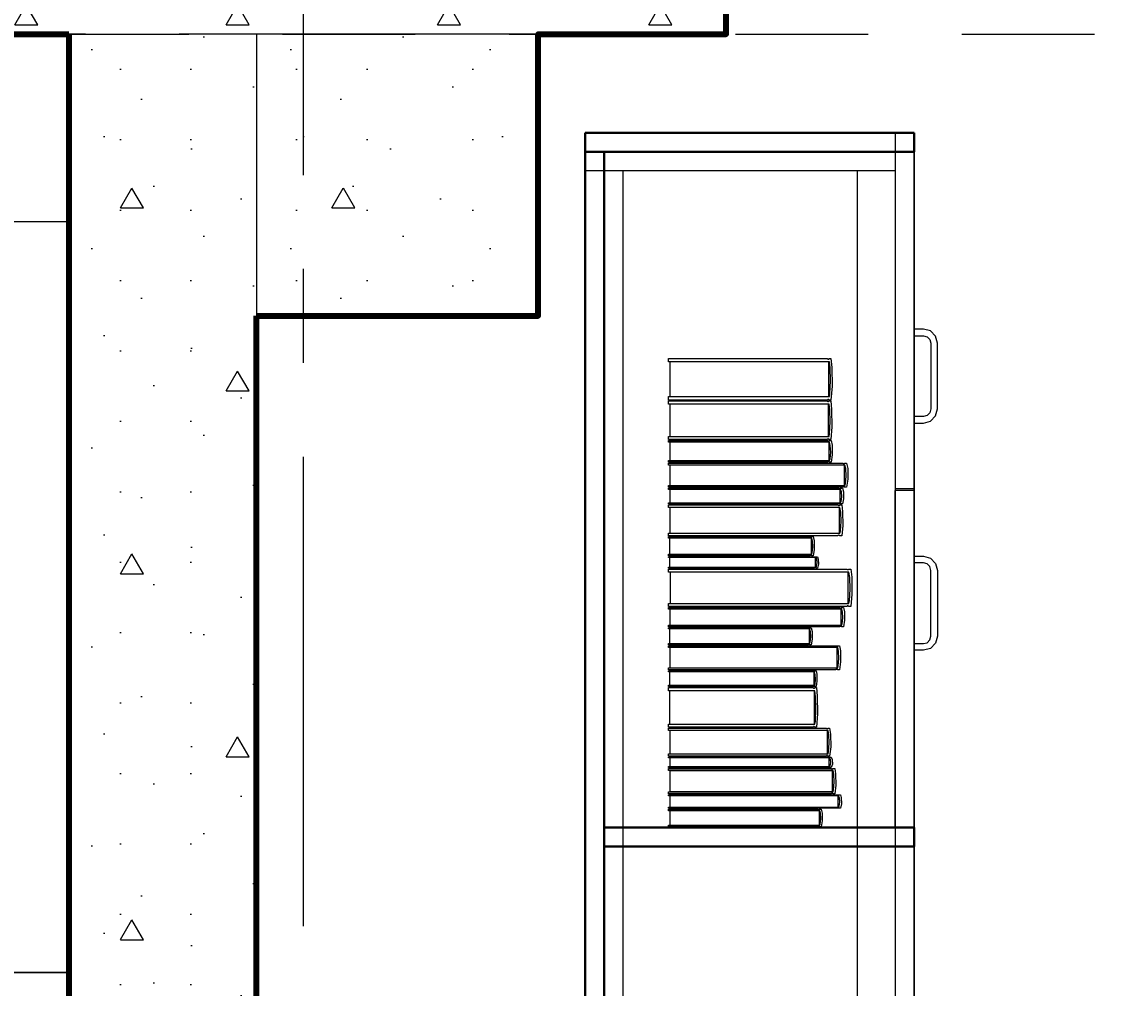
# Model space of a CAD drawing. Header units: inches. Extents: x -19 to 5698, y -728 to 92.
# Drawn here: x 129.52 to 130.676, y 6.184 to 7.213 of the extents above; entities that cross this region are included whole.
import ezdxf

# ---------------------------------------------------------------- set-up
doc = ezdxf.new("R2010")
doc.units = ezdxf.units.IN
doc.header["$MEASUREMENT"] = 0
doc.set_wipeout_variables(frame=1)
doc.header["$PDMODE"] = 1
for name, pattern in [('Hidden Line', [0.195611, 0.141111, -0.0545]), ('Punto & Raya', [0.65, 0.5, -0.075, 0, -0.075]), ('Wipeout_Contour', [1, 0, -1])]:
    doc.linetypes.add(name, pattern=pattern)
doc.layers.get('0').update_dxf_attribs({"color": 61})
for name, color, linetype in [('02 _ ARQ _ ALB _ Cotas Ejes', 7, 'Continuous'), ('02 _ ARQ _ ALB _ Ejes Generales', 251, 'Continuous'), ('02 _ ARQ _ ALB _ Muros Exteriores', 7, 'Continuous'), ('02 _ ARQ _ ZON _ Espacio.3D', 7, 'Continuous'), ('08 _ STR _ EXT _ 06 Columnas', 7, 'Continuous'), ('08 _ STR _ EXT _ 08 Placas', 7, 'Continuous'), ('08 _ STR _ EXT _ 09 Vigas', 251, 'Continuous'), ('Dibujo 2D - General', 7, 'Continuous'), ('Interior - Mobiliario', 7, 'Continuous')]:
    doc.layers.add(name, color=color, linetype=linetype)
doc.styles.add('Estilo_Generado_4', font='swisse.ttf')
doc.dimstyles.new('Estilo_Generado__1', dxfattribs={"dimtxt": 0.125, "dimasz": 0.095, "dimexe": 0.18, "dimexo": 0.3, "dimgap": 0, "dimtad": 0, "dimtih": 1, "dimtoh": 1, "dimzin": 0, "dimdsep": 46, "dimtxsty": 'Estilo_Generado_4', "dimblk": 'ARROWHEAD_6', "dimblk1": 'ARROWHEAD_6', "dimblk2": 'ARROWHEAD_6', "dimcen": 0.09, "dimse1": 1, "dimse2": 1, "dimclrd": 144, "dimclre": 144, "dimclrt": 7, "dimadec": 0, "dimazin": 0, "dimtfac": 1, "dimtdec": 4, "dimtmove": 0, "dimatfit": 3, "dimfxl": 1, "dimtolj": 1, "dimtzin": 0, "dimarcsym": 0})
pattern_1 = [(0, (92.5, 6e-09), (0, 0.3897114), [0.024375, -0.200625]), (0, (92.6125, 0.19486), (0, 0.3897114), [0.024375, -0.200625]), (60, (92.5, 6e-09), (-0.3375, 0.1948557), [0.024375, -0.200625]), (60, (92.725, 6e-09), (-0.3375, 0.1948557), [0.024375, -0.200625]), (120, (92.5244, 6e-09), (0.3375, 0.1948557), [0.024375, -0.200625]), (120, (92.7494, 6e-09), (0.3375, 0.1948557), [0.024375, -0.200625]), (0, (92.500015, 0.0375), (0, 0.075), [0, -0.075, 0, -0.1125]), (45, (92.537515, 0.0375), (-0.05303301, 0.05303301), [0, -0.05625, 0, -0.09375])]

# ---------------------------------------------------------------- blocks, each defined once
blk = doc.blocks.new('ARROWHEAD_6')
at = {"color": 0, "linetype": 'Continuous', "lineweight": 0}
for p, q in [((-0.5, -0.5), (0.5, 0.5)), ((0, 0), (-1, 0))]:
    blk.add_line(p, q, dxfattribs=at)
blk = doc.blocks.new('*D92', base_point=(804.059, 0))
at = {"layer": '02 _ ARQ _ ALB _ Cotas Ejes', "color": 144, "linetype": 'Continuous', "lineweight": -2, "transparency": 16777216}
for p, q in [((122.915, 2.2841), (126.0886, 2.2841)), ((129.725, 2.2841), (126.4761, 2.2841))]:
    blk.add_line(p, q, dxfattribs=at)
at = {"layer": 'Defpoints', "color": 0, "linetype": 'Continuous', "transparency": 16777216}
for p in [(122.82, 7.45), (129.82, 7.45), (129.82, 2.2841)]:
    blk.add_point(p, dxfattribs=at)
at = {"layer": '02 _ ARQ _ ALB _ Cotas Ejes', "color": 144, "linetype": 'Continuous', "lineweight": -2, "transparency": 16777216, "xscale": 0.095, "yscale": 0.095, "zscale": 0.095, "rotation": 180}
blk.add_blockref('ARROWHEAD_6', (122.82, 2.2841), dxfattribs=at)
at = {"layer": '02 _ ARQ _ ALB _ Cotas Ejes', "color": 144, "linetype": 'Continuous', "lineweight": -2, "transparency": 16777216, "xscale": 0.095, "yscale": 0.095, "zscale": 0.095}
blk.add_blockref('ARROWHEAD_6', (129.82, 2.2841), dxfattribs=at)
at = {"layer": '02 _ ARQ _ ALB _ Cotas Ejes', "color": 7, "linetype": 'Continuous', "lineweight": 13, "transparency": 16777216, "insert": (126.2824, 2.2841), "char_height": 0.125, "attachment_point": 5, "style": 'Estilo_Generado_4'}
blk.add_mtext('\\A1;7.00', dxfattribs=at)
blk = doc.blocks.new('*D93', base_point=(804.059, 0))
at = {"layer": '02 _ ARQ _ ALB _ Cotas Ejes', "color": 144, "linetype": 'Continuous', "lineweight": -2, "transparency": 16777216}
for p, q in [((129.915, 2.2841), (133.0886, 2.2841)), ((136.725, 2.2841), (133.4761, 2.2841))]:
    blk.add_line(p, q, dxfattribs=at)
at = {"layer": 'Defpoints', "color": 0, "linetype": 'Continuous', "transparency": 16777216}
for p in [(129.82, 7.45), (136.82, 7.45), (136.82, 2.2841)]:
    blk.add_point(p, dxfattribs=at)
at = {"layer": '02 _ ARQ _ ALB _ Cotas Ejes', "color": 144, "linetype": 'Continuous', "lineweight": -2, "transparency": 16777216, "xscale": 0.095, "yscale": 0.095, "zscale": 0.095, "rotation": 180}
blk.add_blockref('ARROWHEAD_6', (129.82, 2.2841), dxfattribs=at)
at = {"layer": '02 _ ARQ _ ALB _ Cotas Ejes', "color": 144, "linetype": 'Continuous', "lineweight": -2, "transparency": 16777216, "xscale": 0.095, "yscale": 0.095, "zscale": 0.095}
blk.add_blockref('ARROWHEAD_6', (136.82, 2.2841), dxfattribs=at)
at = {"layer": '02 _ ARQ _ ALB _ Cotas Ejes', "color": 7, "linetype": 'Continuous', "lineweight": 13, "transparency": 16777216, "insert": (133.2824, 2.2841), "char_height": 0.125, "attachment_point": 5, "style": 'Estilo_Generado_4'}
blk.add_mtext('\\A1;7.00', dxfattribs=at)

msp = doc.modelspace()

# ---------------------------------------------------------------- linework, layer by layer
at = {"layer": '02 _ ARQ _ ALB _ Ejes Generales', "color": 251, "linetype": 'Punto & Raya', "lineweight": 13, "true_color": 0x636466}
msp.add_line((129.82, 3.05), (129.82, 44.9), dxfattribs=at)
at = {"layer": '02 _ ARQ _ ZON _ Espacio.3D', "color": 254, "linetype": 'Continuous', "lineweight": 0, "flags": 128}
msp.add_lwpolyline([(136.57, 16.9), (135.97, 16.9), (135.97, 17.35), (130.07, 17.35), (130.07, 16.9), (130.07, 7.7), (130.27, 7.7), (130.27, 7.2), (129.77, 7.2), (129.77, 3.7271), (130.6199, 3.7271), (130.6224, 4.6516), (130.7699, 4.6516), (130.7699, 4.2489), (135.8699, 4.2489), (135.8699, 4.6516), (136.0199, 4.6516), (136.0199, 3.7271), (136.87, 3.7271)], dxfattribs=at)
at = {"layer": '08 _ STR _ EXT _ 08 Placas', "color": 7, "linetype": 'Continuous', "lineweight": 80, "flags": 128}
msp.add_lwpolyline([(129.77, 4.6516), (129.77, 6.9)], dxfattribs=at)
at = {"layer": 'Interior - Mobiliario', "color": 175, "linetype": 'Continuous', "lineweight": 13}
for p, q in [((130.14, 7.0749), (130.45, 7.0749)), ((130.14, 5.6149), (130.14, 7.0749)), ((130.45, 7.0749), (130.45, 5.6149)), ((130.16, 7.0549), (130.41, 7.0549)), ((130.41, 7.0549), (130.45, 7.0549)), ((130.48, 6.8859), (130.47, 6.8859)), ((130.47, 6.8859), (130.47, 6.8789)), ((130.47, 6.8789), (130.48, 6.8789)), ((130.4875, 6.8839), (130.48, 6.8859)), ((130.48, 6.8789), (130.484, 6.8778)), ((130.484, 6.8778), (130.4869, 6.8749)), ((130.493, 6.8784), (130.4875, 6.8839)), ((130.495, 6.8709), (130.493, 6.8784)), ((130.4869, 6.8749), (130.488, 6.8709)), ((130.488, 6.8709), (130.488, 6.8009)), ((130.495, 6.8009), (130.495, 6.8709)), ((130.2086, 6.8511), (130.2086, 6.8546)), ((130.2086, 6.8546), (130.3778, 6.8546)), ((130.3778, 6.8546), (130.3779, 6.8544)), ((130.3779, 6.8544), (130.3782, 6.8541)), ((130.3782, 6.8541), (130.3784, 6.8539)), ((130.3784, 6.8539), (130.3787, 6.8539)), ((130.3787, 6.8539), (130.3789, 6.8539)), ((130.3789, 6.8539), (130.3792, 6.854)), ((130.3792, 6.854), (130.3794, 6.8542)), ((130.3794, 6.8542), (130.3796, 6.8544)), ((130.3796, 6.8544), (130.3797, 6.8546)), ((130.3797, 6.8546), (130.3816, 6.8546)), ((130.3816, 6.8546), (130.3825, 6.8449)), ((130.3799, 6.8511), (130.2086, 6.8511)), ((130.2104, 6.814), (130.2104, 6.8511)), ((130.379, 6.8511), (130.379, 6.814)), ((130.3807, 6.8445), (130.3799, 6.8511)), ((130.3811, 6.8309), (130.3807, 6.8445)), ((130.3825, 6.8449), (130.3828, 6.8252)), ((130.3804, 6.8173), (130.3811, 6.8309)), ((130.3828, 6.8252), (130.3816, 6.8104)), ((130.2086, 6.8104), (130.2086, 6.814)), ((130.2086, 6.814), (130.3799, 6.814)), ((130.3778, 6.8104), (130.2086, 6.8104)), ((130.2086, 6.8061), (130.2086, 6.8094)), ((130.2086, 6.8094), (130.3775, 6.8094)), ((130.3775, 6.8094), (130.3776, 6.8092)), ((130.3776, 6.8092), (130.3778, 6.809)), ((130.3779, 6.8106), (130.3778, 6.8104)), ((130.3778, 6.809), (130.3781, 6.8088)), ((130.3781, 6.8109), (130.3779, 6.8106)), ((130.3784, 6.811), (130.3781, 6.8109)), ((130.3781, 6.8088), (130.3783, 6.8087)), ((130.3783, 6.8087), (130.3786, 6.8087)), ((130.3786, 6.8111), (130.3784, 6.811)), ((130.3789, 6.8112), (130.3786, 6.8111)), ((130.3786, 6.8087), (130.3788, 6.8088)), ((130.3788, 6.8088), (130.3791, 6.809)), ((130.3791, 6.8111), (130.3789, 6.8112)), ((130.3794, 6.8109), (130.3791, 6.8111)), ((130.3791, 6.809), (130.3793, 6.8093)), ((130.3793, 6.8093), (130.3794, 6.8094)), ((130.3796, 6.8107), (130.3794, 6.8109)), ((130.3794, 6.8094), (130.3813, 6.8094)), ((130.3797, 6.8104), (130.3796, 6.8107)), ((130.3816, 6.8104), (130.3797, 6.8104)), ((130.3799, 6.814), (130.3804, 6.8173)), ((130.3813, 6.8094), (130.3822, 6.8004)), ((130.3795, 6.8061), (130.2086, 6.8061)), ((130.2104, 6.7716), (130.2104, 6.8061)), ((130.3787, 6.8061), (130.3787, 6.7716)), ((130.3803, 6.8), (130.3795, 6.8061)), ((130.3808, 6.7873), (130.3803, 6.8)), ((130.3822, 6.8004), (130.3824, 6.782)), ((130.4869, 6.7969), (130.484, 6.7939)), ((130.488, 6.8009), (130.4869, 6.7969)), ((130.493, 6.7934), (130.495, 6.8009)), ((130.38, 6.7747), (130.3808, 6.7873)), ((130.48, 6.7929), (130.47, 6.7929)), ((130.47, 6.7929), (130.47, 6.7859)), ((130.47, 6.7859), (130.48, 6.7859)), ((130.484, 6.7939), (130.48, 6.7929)), ((130.48, 6.7859), (130.4875, 6.7879)), ((130.4875, 6.7879), (130.493, 6.7934)), ((130.3795, 6.7716), (130.38, 6.7747)), ((130.3824, 6.782), (130.3813, 6.7683)), ((130.2086, 6.7683), (130.2086, 6.7716)), ((130.2086, 6.7716), (130.3795, 6.7716)), ((130.3775, 6.7683), (130.2086, 6.7683)), ((130.2086, 6.7654), (130.2086, 6.7673)), ((130.2086, 6.7673), (130.378, 6.7673)), ((130.3801, 6.7654), (130.2086, 6.7654)), ((130.2104, 6.746), (130.2104, 6.7654)), ((130.3776, 6.7684), (130.3775, 6.7683)), ((130.3778, 6.7687), (130.3776, 6.7684)), ((130.378, 6.7688), (130.3778, 6.7687)), ((130.3783, 6.7689), (130.378, 6.7688)), ((130.378, 6.7673), (130.3782, 6.7671)), ((130.3782, 6.7671), (130.3784, 6.767)), ((130.3785, 6.7689), (130.3783, 6.7689)), ((130.3784, 6.767), (130.3786, 6.7669)), ((130.3788, 6.7689), (130.3785, 6.7689)), ((130.3786, 6.7669), (130.3789, 6.7669)), ((130.379, 6.7687), (130.3788, 6.7689)), ((130.3789, 6.7669), (130.3792, 6.7669)), ((130.3792, 6.7685), (130.379, 6.7687)), ((130.3794, 6.7683), (130.3792, 6.7685)), ((130.3792, 6.7669), (130.3794, 6.7669)), ((130.3792, 6.7654), (130.3792, 6.746)), ((130.3813, 6.7683), (130.3794, 6.7683)), ((130.3794, 6.7669), (130.3796, 6.767)), ((130.3796, 6.767), (130.3799, 6.7672)), ((130.3799, 6.7672), (130.38, 6.7673)), ((130.38, 6.7673), (130.3818, 6.7673)), ((130.3809, 6.762), (130.3801, 6.7654)), ((130.3813, 6.7548), (130.3809, 6.762)), ((130.3818, 6.7673), (130.3828, 6.7622)), ((130.3828, 6.7622), (130.383, 6.7519)), ((130.3806, 6.7478), (130.3813, 6.7548)), ((130.383, 6.7519), (130.3818, 6.7442)), ((130.2086, 6.7442), (130.2086, 6.746)), ((130.2086, 6.746), (130.3801, 6.746)), ((130.378, 6.7442), (130.2086, 6.7442)), ((130.2086, 6.7411), (130.2086, 6.7432)), ((130.2086, 6.7432), (130.3942, 6.7432)), ((130.3964, 6.7411), (130.2086, 6.7411)), ((130.2105, 6.7195), (130.2105, 6.7411)), ((130.3781, 6.7443), (130.378, 6.7442)), ((130.3784, 6.7444), (130.3781, 6.7443)), ((130.3786, 6.7445), (130.3784, 6.7444)), ((130.3788, 6.7445), (130.3786, 6.7445)), ((130.3791, 6.7446), (130.3788, 6.7445)), ((130.3793, 6.7445), (130.3791, 6.7446)), ((130.3796, 6.7444), (130.3793, 6.7445)), ((130.3798, 6.7443), (130.3796, 6.7444)), ((130.38, 6.7442), (130.3798, 6.7443)), ((130.3818, 6.7442), (130.38, 6.7442)), ((130.3801, 6.746), (130.3806, 6.7478)), ((130.3942, 6.7432), (130.3943, 6.743)), ((130.3943, 6.743), (130.3946, 6.7429)), ((130.3946, 6.7429), (130.3948, 6.7428)), ((130.3948, 6.7428), (130.3951, 6.7427)), ((130.3951, 6.7427), (130.3954, 6.7427)), ((130.3954, 6.7427), (130.3957, 6.7428)), ((130.3955, 6.7411), (130.3955, 6.7195)), ((130.3957, 6.7428), (130.3959, 6.7429)), ((130.3959, 6.7429), (130.3962, 6.7431)), ((130.3962, 6.7431), (130.3963, 6.7432)), ((130.3963, 6.7432), (130.3983, 6.7432)), ((130.3973, 6.7373), (130.3964, 6.7411)), ((130.3983, 6.7432), (130.3994, 6.7375)), ((130.397, 6.7214), (130.3978, 6.7293)), ((130.3978, 6.7293), (130.3973, 6.7373)), ((130.3994, 6.7375), (130.3996, 6.726)), ((130.2086, 6.7174), (130.2086, 6.7195)), ((130.2086, 6.7195), (130.3964, 6.7195)), ((130.3942, 6.7174), (130.2086, 6.7174)), ((130.2086, 6.7151), (130.2086, 6.7164)), ((130.2086, 6.7164), (130.3897, 6.7164)), ((130.3897, 6.7164), (130.3899, 6.7163)), ((130.3899, 6.7163), (130.3901, 6.7162)), ((130.3901, 6.7162), (130.3904, 6.7162)), ((130.3904, 6.7162), (130.3906, 6.7161)), ((130.3906, 6.7161), (130.3909, 6.7162)), ((130.3909, 6.7162), (130.3912, 6.7162)), ((130.3912, 6.7162), (130.3914, 6.7163)), ((130.3914, 6.7163), (130.3917, 6.7164)), ((130.3917, 6.7164), (130.3918, 6.7164)), ((130.3918, 6.7164), (130.3938, 6.7164)), ((130.3938, 6.7164), (130.3948, 6.7127)), ((130.3943, 6.7175), (130.3942, 6.7174)), ((130.3945, 6.7177), (130.3943, 6.7175)), ((130.3948, 6.7178), (130.3945, 6.7177)), ((130.395, 6.7179), (130.3948, 6.7178)), ((130.3953, 6.7179), (130.395, 6.7179)), ((130.3956, 6.7178), (130.3953, 6.7179)), ((130.3959, 6.7177), (130.3956, 6.7178)), ((130.3961, 6.7176), (130.3959, 6.7177)), ((130.3963, 6.7174), (130.3961, 6.7176)), ((130.3983, 6.7174), (130.3963, 6.7174)), ((130.3964, 6.7195), (130.397, 6.7214)), ((130.3996, 6.726), (130.3983, 6.7174)), ((130.47, 6.7159), (130.45, 6.7159)), ((130.3919, 6.7151), (130.2086, 6.7151)), ((130.2105, 6.701), (130.2105, 6.7151)), ((130.391, 6.7151), (130.391, 6.701)), ((130.3928, 6.7126), (130.3919, 6.7151)), ((130.3925, 6.7023), (130.3933, 6.7074)), ((130.3933, 6.7074), (130.3928, 6.7126)), ((130.395, 6.7053), (130.3938, 6.6997)), ((130.3948, 6.7127), (130.395, 6.7053)), ((130.47, 6.7139), (130.45, 6.7139)), ((130.2086, 6.6997), (130.2086, 6.701)), ((130.2086, 6.701), (130.3919, 6.701)), ((130.3897, 6.6997), (130.2086, 6.6997)), ((130.2086, 6.696), (130.2086, 6.6987)), ((130.2086, 6.6987), (130.3889, 6.6987)), ((130.3911, 6.696), (130.2086, 6.696)), ((130.2105, 6.6685), (130.2105, 6.696)), ((130.3889, 6.6987), (130.3891, 6.6985)), ((130.3891, 6.6985), (130.3893, 6.6983)), ((130.3893, 6.6983), (130.3896, 6.6982)), ((130.3896, 6.6982), (130.3898, 6.6981)), ((130.3898, 6.6997), (130.3897, 6.6997)), ((130.3901, 6.6998), (130.3898, 6.6997)), ((130.3898, 6.6981), (130.3901, 6.6981)), ((130.3903, 6.6999), (130.3901, 6.6998)), ((130.3901, 6.6981), (130.3904, 6.6982)), ((130.3902, 6.696), (130.3902, 6.6685)), ((130.3906, 6.6999), (130.3903, 6.6999)), ((130.3904, 6.6982), (130.3906, 6.6983)), ((130.3909, 6.6999), (130.3906, 6.6999)), ((130.3906, 6.6983), (130.3909, 6.6985)), ((130.3911, 6.6999), (130.3909, 6.6999)), ((130.3909, 6.6985), (130.391, 6.6987)), ((130.391, 6.6987), (130.393, 6.6987)), ((130.3914, 6.6998), (130.3911, 6.6999)), ((130.392, 6.6911), (130.3911, 6.696)), ((130.3916, 6.6998), (130.3914, 6.6998)), ((130.3918, 6.6997), (130.3916, 6.6998)), ((130.3938, 6.6997), (130.3918, 6.6997)), ((130.3919, 6.701), (130.3925, 6.7023)), ((130.393, 6.6987), (130.394, 6.6915)), ((130.3917, 6.671), (130.3924, 6.681)), ((130.3924, 6.681), (130.392, 6.6911)), ((130.394, 6.6915), (130.3942, 6.6768)), ((130.3911, 6.6685), (130.3917, 6.671)), ((130.3942, 6.6768), (130.393, 6.6659)), ((130.2086, 6.6659), (130.2086, 6.6685)), ((130.2086, 6.6685), (130.3911, 6.6685)), ((130.3889, 6.6659), (130.2086, 6.6659)), ((130.2086, 6.6632), (130.2086, 6.6649)), ((130.2086, 6.6649), (130.3594, 6.6649)), ((130.3612, 6.6632), (130.2086, 6.6632)), ((130.2102, 6.6461), (130.2102, 6.6632)), ((130.3594, 6.6649), (130.3595, 6.6648)), ((130.3595, 6.6648), (130.3597, 6.6646)), ((130.3597, 6.6646), (130.3599, 6.6646)), ((130.3599, 6.6646), (130.3601, 6.6645)), ((130.3601, 6.6645), (130.3604, 6.6645)), ((130.3604, 6.6645), (130.3606, 6.6646)), ((130.3604, 6.6632), (130.3604, 6.6461)), ((130.3606, 6.6646), (130.3608, 6.6647)), ((130.3608, 6.6647), (130.361, 6.6648)), ((130.361, 6.6648), (130.3611, 6.6649)), ((130.3611, 6.6649), (130.3627, 6.6649)), ((130.3619, 6.6602), (130.3612, 6.6632)), ((130.3623, 6.6539), (130.3619, 6.6602)), ((130.3627, 6.6649), (130.3636, 6.6604)), ((130.3636, 6.6604), (130.3638, 6.6513)), ((130.389, 6.666), (130.3889, 6.6659)), ((130.3893, 6.6662), (130.389, 6.666)), ((130.3895, 6.6663), (130.3893, 6.6662)), ((130.3898, 6.6664), (130.3895, 6.6663)), ((130.3901, 6.6664), (130.3898, 6.6664)), ((130.3903, 6.6664), (130.3901, 6.6664)), ((130.3906, 6.6662), (130.3903, 6.6664)), ((130.3908, 6.666), (130.3906, 6.6662)), ((130.391, 6.6659), (130.3908, 6.666)), ((130.393, 6.6659), (130.391, 6.6659)), ((130.2086, 6.6445), (130.2086, 6.6461)), ((130.2086, 6.6461), (130.3612, 6.6461)), ((130.3612, 6.6461), (130.3617, 6.6477)), ((130.3617, 6.6477), (130.3623, 6.6539)), ((130.3638, 6.6513), (130.3627, 6.6445)), ((130.3594, 6.6445), (130.2086, 6.6445)), ((130.2086, 6.6425), (130.2086, 6.6435)), ((130.2086, 6.6435), (130.3638, 6.6435)), ((130.3657, 6.6425), (130.2086, 6.6425)), ((130.2102, 6.6324), (130.2102, 6.6425)), ((130.3595, 6.6446), (130.3594, 6.6445)), ((130.3596, 6.6447), (130.3595, 6.6446)), ((130.3599, 6.6448), (130.3596, 6.6447)), ((130.3601, 6.6448), (130.3599, 6.6448)), ((130.3603, 6.6448), (130.3601, 6.6448)), ((130.3605, 6.6448), (130.3603, 6.6448)), ((130.3607, 6.6447), (130.3605, 6.6448)), ((130.3609, 6.6446), (130.3607, 6.6447)), ((130.3611, 6.6445), (130.3609, 6.6446)), ((130.3627, 6.6445), (130.3611, 6.6445)), ((130.3638, 6.6435), (130.3639, 6.6434)), ((130.3639, 6.6434), (130.3641, 6.6434)), ((130.3641, 6.6434), (130.3643, 6.6433)), ((130.3643, 6.6433), (130.3646, 6.6433)), ((130.3646, 6.6433), (130.3648, 6.6433)), ((130.3648, 6.6433), (130.365, 6.6433)), ((130.3649, 6.6425), (130.3649, 6.6324)), ((130.365, 6.6433), (130.3652, 6.6434)), ((130.3652, 6.6434), (130.3654, 6.6434)), ((130.3654, 6.6434), (130.3655, 6.6435)), ((130.3655, 6.6435), (130.3673, 6.6435)), ((130.3664, 6.6407), (130.3657, 6.6425)), ((130.3661, 6.6333), (130.3668, 6.637)), ((130.3668, 6.637), (130.3664, 6.6407)), ((130.3673, 6.6435), (130.3681, 6.6408)), ((130.3683, 6.6355), (130.3673, 6.6314)), ((130.3681, 6.6408), (130.3683, 6.6355)), ((130.47, 6.6439), (130.48, 6.6439)), ((130.47, 6.6369), (130.47, 6.6439)), ((130.48, 6.6369), (130.47, 6.6369)), ((130.48, 6.6439), (130.4875, 6.6419)), ((130.484, 6.6358), (130.48, 6.6369)), ((130.4869, 6.6329), (130.484, 6.6358)), ((130.4875, 6.6419), (130.493, 6.6364)), ((130.493, 6.6364), (130.495, 6.6289)), ((130.2086, 6.6314), (130.2086, 6.6324)), ((130.2086, 6.6324), (130.3657, 6.6324)), ((130.3638, 6.6314), (130.2086, 6.6314)), ((130.2086, 6.6272), (130.2086, 6.6304)), ((130.2086, 6.6304), (130.3984, 6.6304)), ((130.4007, 6.6272), (130.2086, 6.6272)), ((130.2106, 6.5936), (130.2106, 6.6272)), ((130.3639, 6.6315), (130.3638, 6.6314)), ((130.3641, 6.6316), (130.3639, 6.6315)), ((130.3643, 6.6316), (130.3641, 6.6316)), ((130.3645, 6.6316), (130.3643, 6.6316)), ((130.3647, 6.6316), (130.3645, 6.6316)), ((130.365, 6.6316), (130.3647, 6.6316)), ((130.3652, 6.6316), (130.365, 6.6316)), ((130.3654, 6.6315), (130.3652, 6.6316)), ((130.3655, 6.6314), (130.3654, 6.6315)), ((130.3673, 6.6314), (130.3655, 6.6314)), ((130.3657, 6.6324), (130.3661, 6.6333)), ((130.3984, 6.6304), (130.3985, 6.6302)), ((130.3985, 6.6302), (130.3988, 6.63)), ((130.3988, 6.63), (130.3991, 6.6298)), ((130.3991, 6.6298), (130.3993, 6.6298)), ((130.3993, 6.6298), (130.3996, 6.6298)), ((130.3996, 6.6298), (130.3999, 6.6299)), ((130.3997, 6.6272), (130.3997, 6.5936)), ((130.3999, 6.6299), (130.4002, 6.63)), ((130.4002, 6.63), (130.4004, 6.6303)), ((130.4004, 6.6303), (130.4005, 6.6304)), ((130.4005, 6.6304), (130.4026, 6.6304)), ((130.4016, 6.6212), (130.4007, 6.6272)), ((130.4026, 6.6304), (130.4037, 6.6217)), ((130.488, 6.6289), (130.4869, 6.6329)), ((130.488, 6.5589), (130.488, 6.6289)), ((130.495, 6.6289), (130.495, 6.5589)), ((130.4021, 6.6089), (130.4016, 6.6212)), ((130.4037, 6.6217), (130.4039, 6.6037)), ((130.4013, 6.5966), (130.4021, 6.6089)), ((130.4039, 6.6037), (130.4026, 6.5904)), ((130.2086, 6.5904), (130.2086, 6.5936)), ((130.2086, 6.5936), (130.4007, 6.5936)), ((130.3984, 6.5904), (130.2086, 6.5904)), ((130.2086, 6.5878), (130.2086, 6.5894)), ((130.2086, 6.5894), (130.3908, 6.5894)), ((130.3908, 6.5894), (130.3909, 6.5893)), ((130.3909, 6.5893), (130.3912, 6.5892)), ((130.3912, 6.5892), (130.3914, 6.5891)), ((130.3914, 6.5891), (130.3917, 6.5891)), ((130.3917, 6.5891), (130.392, 6.5891)), ((130.392, 6.5891), (130.3923, 6.5891)), ((130.3923, 6.5891), (130.3925, 6.5892)), ((130.3925, 6.5892), (130.3927, 6.5893)), ((130.3927, 6.5893), (130.3928, 6.5894)), ((130.3928, 6.5894), (130.3949, 6.5894)), ((130.3949, 6.5894), (130.3959, 6.5849)), ((130.3985, 6.5905), (130.3984, 6.5904)), ((130.3987, 6.5908), (130.3985, 6.5905)), ((130.399, 6.591), (130.3987, 6.5908)), ((130.3993, 6.5911), (130.399, 6.591)), ((130.3996, 6.5911), (130.3993, 6.5911)), ((130.3999, 6.591), (130.3996, 6.5911)), ((130.4001, 6.5908), (130.3999, 6.591)), ((130.4004, 6.5906), (130.4001, 6.5908)), ((130.4005, 6.5904), (130.4004, 6.5906)), ((130.4026, 6.5904), (130.4005, 6.5904)), ((130.4007, 6.5936), (130.4013, 6.5966)), ((130.393, 6.5878), (130.2086, 6.5878)), ((130.2105, 6.5706), (130.2105, 6.5878)), ((130.3921, 6.5878), (130.3921, 6.5706)), ((130.3939, 6.5847), (130.393, 6.5878)), ((130.3936, 6.5721), (130.3943, 6.5784)), ((130.3943, 6.5784), (130.3939, 6.5847)), ((130.3959, 6.5849), (130.3961, 6.5758)), ((130.2086, 6.5689), (130.2086, 6.5706)), ((130.2086, 6.5706), (130.393, 6.5706)), ((130.3908, 6.5689), (130.2086, 6.5689)), ((130.2086, 6.5665), (130.2086, 6.5679)), ((130.2086, 6.5679), (130.3573, 6.5679)), ((130.3591, 6.5665), (130.2086, 6.5665)), ((130.2102, 6.5512), (130.2102, 6.5665)), ((130.3573, 6.5679), (130.3574, 6.5678)), ((130.3574, 6.5678), (130.3576, 6.5677)), ((130.3576, 6.5677), (130.3578, 6.5677)), ((130.3578, 6.5677), (130.358, 6.5676)), ((130.358, 6.5676), (130.3582, 6.5676)), ((130.3582, 6.5676), (130.3584, 6.5677)), ((130.3583, 6.5665), (130.3583, 6.5512)), ((130.3584, 6.5677), (130.3587, 6.5678)), ((130.3587, 6.5678), (130.3588, 6.5679)), ((130.3588, 6.5679), (130.3589, 6.5679)), ((130.3589, 6.5679), (130.3606, 6.5679)), ((130.3598, 6.5638), (130.3591, 6.5665)), ((130.3606, 6.5679), (130.3614, 6.564)), ((130.3909, 6.569), (130.3908, 6.5689)), ((130.3911, 6.5691), (130.3909, 6.569)), ((130.3914, 6.5692), (130.3911, 6.5691)), ((130.3916, 6.5693), (130.3914, 6.5692)), ((130.3919, 6.5693), (130.3916, 6.5693)), ((130.3922, 6.5692), (130.3919, 6.5693)), ((130.3925, 6.5692), (130.3922, 6.5692)), ((130.3927, 6.5691), (130.3925, 6.5692)), ((130.3928, 6.5689), (130.3927, 6.5691)), ((130.3949, 6.5689), (130.3928, 6.5689)), ((130.393, 6.5706), (130.3936, 6.5721)), ((130.3961, 6.5758), (130.3949, 6.5689)), ((130.3595, 6.5526), (130.3602, 6.5582)), ((130.3602, 6.5582), (130.3598, 6.5638)), ((130.3616, 6.5558), (130.3606, 6.5497)), ((130.3614, 6.564), (130.3616, 6.5558)), ((130.484, 6.5519), (130.4869, 6.5549)), ((130.4869, 6.5549), (130.488, 6.5589)), ((130.495, 6.5589), (130.493, 6.5514)), ((130.2086, 6.5497), (130.2086, 6.5512)), ((130.2086, 6.5512), (130.3591, 6.5512)), ((130.3573, 6.5497), (130.2086, 6.5497)), ((130.2086, 6.5467), (130.2086, 6.5487)), ((130.2086, 6.5487), (130.3866, 6.5487)), ((130.3888, 6.5467), (130.2086, 6.5467)), ((130.2105, 6.5251), (130.2105, 6.5467)), ((130.3575, 6.5499), (130.3573, 6.5498)), ((130.3573, 6.5498), (130.3573, 6.5497)), ((130.3577, 6.55), (130.3575, 6.5499)), ((130.358, 6.55), (130.3577, 6.55)), ((130.3582, 6.5501), (130.358, 6.55)), ((130.3584, 6.55), (130.3582, 6.5501)), ((130.3586, 6.55), (130.3584, 6.55)), ((130.3588, 6.5498), (130.3586, 6.55)), ((130.3589, 6.5497), (130.3588, 6.5498)), ((130.3606, 6.5497), (130.3589, 6.5497)), ((130.3591, 6.5512), (130.3595, 6.5526)), ((130.3866, 6.5487), (130.3868, 6.5486)), ((130.3868, 6.5486), (130.387, 6.5485)), ((130.387, 6.5485), (130.3873, 6.5484)), ((130.3873, 6.5484), (130.3875, 6.5483)), ((130.3875, 6.5483), (130.3878, 6.5483)), ((130.3878, 6.5483), (130.3881, 6.5484)), ((130.3879, 6.5467), (130.3879, 6.5251)), ((130.3881, 6.5484), (130.3883, 6.5485)), ((130.3883, 6.5485), (130.3885, 6.5486)), ((130.3885, 6.5486), (130.3886, 6.5487)), ((130.3886, 6.5487), (130.3906, 6.5487)), ((130.3896, 6.5429), (130.3888, 6.5467)), ((130.3901, 6.535), (130.3896, 6.5429)), ((130.3906, 6.5487), (130.3916, 6.5431)), ((130.3916, 6.5431), (130.3918, 6.5317)), ((130.47, 6.5509), (130.48, 6.5509)), ((130.47, 6.5439), (130.47, 6.5509)), ((130.48, 6.5439), (130.47, 6.5439)), ((130.48, 6.5509), (130.484, 6.5519)), ((130.4875, 6.5459), (130.48, 6.5439)), ((130.493, 6.5514), (130.4875, 6.5459)), ((130.3893, 6.5271), (130.3901, 6.535)), ((130.3918, 6.5317), (130.3906, 6.5231)), ((130.2086, 6.5231), (130.2086, 6.5251)), ((130.2086, 6.5251), (130.3888, 6.5251)), ((130.3866, 6.5231), (130.2086, 6.5231)), ((130.2086, 6.5207), (130.2086, 6.5221)), ((130.2086, 6.5221), (130.3622, 6.5221)), ((130.3641, 6.5207), (130.2086, 6.5207)), ((130.2102, 6.5065), (130.2102, 6.5207)), ((130.3622, 6.5221), (130.3624, 6.522)), ((130.3624, 6.522), (130.3626, 6.5219)), ((130.3626, 6.5219), (130.3628, 6.5218)), ((130.3628, 6.5218), (130.363, 6.5218)), ((130.363, 6.5218), (130.3633, 6.5218)), ((130.3633, 6.5218), (130.3635, 6.5219)), ((130.3633, 6.5207), (130.3633, 6.5065)), ((130.3635, 6.5219), (130.3637, 6.5219)), ((130.3637, 6.5219), (130.3639, 6.522)), ((130.3639, 6.522), (130.364, 6.5221)), ((130.364, 6.5221), (130.3657, 6.5221)), ((130.3648, 6.5182), (130.3641, 6.5207)), ((130.3657, 6.5221), (130.3665, 6.5184)), ((130.3867, 6.5232), (130.3866, 6.5231)), ((130.387, 6.5234), (130.3867, 6.5232)), ((130.3872, 6.5235), (130.387, 6.5234)), ((130.3875, 6.5235), (130.3872, 6.5235)), ((130.3877, 6.5235), (130.3875, 6.5235)), ((130.388, 6.5235), (130.3877, 6.5235)), ((130.3883, 6.5234), (130.388, 6.5235)), ((130.3885, 6.5232), (130.3883, 6.5234)), ((130.3886, 6.5231), (130.3885, 6.5232)), ((130.3906, 6.5231), (130.3886, 6.5231)), ((130.3888, 6.5251), (130.3893, 6.5271)), ((130.3641, 6.5065), (130.3646, 6.5078)), ((130.3646, 6.5078), (130.3652, 6.513)), ((130.3652, 6.513), (130.3648, 6.5182)), ((130.3667, 6.5108), (130.3657, 6.5051)), ((130.3665, 6.5184), (130.3667, 6.5108)), ((130.2086, 6.5051), (130.2086, 6.5065)), ((130.2086, 6.5065), (130.3641, 6.5065)), ((130.3622, 6.5051), (130.2086, 6.5051)), ((130.2086, 6.5007), (130.2086, 6.5041)), ((130.2086, 6.5041), (130.3626, 6.5041)), ((130.3645, 6.5007), (130.2086, 6.5007)), ((130.2102, 6.4653), (130.2102, 6.5007)), ((130.3623, 6.5052), (130.3622, 6.5051)), ((130.3625, 6.5053), (130.3623, 6.5052)), ((130.3627, 6.5054), (130.3625, 6.5053)), ((130.3626, 6.5041), (130.3627, 6.5039)), ((130.363, 6.5054), (130.3627, 6.5054)), ((130.3627, 6.5039), (130.3629, 6.5036)), ((130.3629, 6.5036), (130.3632, 6.5035)), ((130.3632, 6.5054), (130.363, 6.5054)), ((130.3634, 6.5054), (130.3632, 6.5054)), ((130.3632, 6.5035), (130.3634, 6.5034)), ((130.3636, 6.5053), (130.3634, 6.5054)), ((130.3634, 6.5034), (130.3636, 6.5034)), ((130.3638, 6.5052), (130.3636, 6.5053)), ((130.3636, 6.5034), (130.3639, 6.5035)), ((130.3637, 6.5007), (130.3637, 6.4653)), ((130.364, 6.5051), (130.3638, 6.5052)), ((130.3639, 6.5035), (130.3641, 6.5037)), ((130.3657, 6.5051), (130.364, 6.5051)), ((130.3641, 6.5037), (130.3643, 6.504)), ((130.3643, 6.504), (130.3644, 6.5041)), ((130.3644, 6.5041), (130.3661, 6.5041)), ((130.3652, 6.4944), (130.3645, 6.5007)), ((130.3661, 6.5041), (130.3669, 6.4949)), ((130.3656, 6.4814), (130.3652, 6.4944)), ((130.3669, 6.4949), (130.3671, 6.476)), ((130.365, 6.4685), (130.3656, 6.4814)), ((130.3671, 6.476), (130.3661, 6.4619)), ((130.2086, 6.4619), (130.2086, 6.4653)), ((130.2086, 6.4653), (130.3645, 6.4653)), ((130.3626, 6.4619), (130.2086, 6.4619)), ((130.2086, 6.4585), (130.2086, 6.4609)), ((130.2086, 6.4609), (130.3765, 6.4609)), ((130.3627, 6.4621), (130.3626, 6.4619)), ((130.3629, 6.4623), (130.3627, 6.4621)), ((130.3631, 6.4625), (130.3629, 6.4623)), ((130.3633, 6.4626), (130.3631, 6.4625)), ((130.3636, 6.4626), (130.3633, 6.4626)), ((130.3638, 6.4625), (130.3636, 6.4626)), ((130.364, 6.4624), (130.3638, 6.4625)), ((130.3642, 6.4621), (130.364, 6.4624)), ((130.3644, 6.4619), (130.3642, 6.4621)), ((130.3661, 6.4619), (130.3644, 6.4619)), ((130.3645, 6.4653), (130.365, 6.4685)), ((130.3765, 6.4609), (130.3766, 6.4608)), ((130.3783, 6.4608), (130.3784, 6.4609)), ((130.3784, 6.4609), (130.3802, 6.4609)), ((130.3802, 6.4609), (130.3812, 6.4544)), ((130.3785, 6.4585), (130.2086, 6.4585)), ((130.2103, 6.4335), (130.2103, 6.4585)), ((130.3766, 6.4608), (130.3768, 6.4606)), ((130.3768, 6.4606), (130.3771, 6.4605)), ((130.3771, 6.4605), (130.3773, 6.4604)), ((130.3773, 6.4604), (130.3776, 6.4604)), ((130.3776, 6.4604), (130.3778, 6.4605)), ((130.3777, 6.4585), (130.3777, 6.4335)), ((130.3778, 6.4605), (130.3781, 6.4606)), ((130.3781, 6.4606), (130.3783, 6.4608)), ((130.3793, 6.4541), (130.3785, 6.4585)), ((130.3797, 6.4449), (130.3793, 6.4541)), ((130.3812, 6.4544), (130.3814, 6.441)), ((130.379, 6.4357), (130.3797, 6.4449)), ((130.3814, 6.441), (130.3802, 6.4311)), ((130.2086, 6.4311), (130.2086, 6.4335)), ((130.2086, 6.4335), (130.3785, 6.4335)), ((130.3765, 6.4311), (130.2086, 6.4311)), ((130.2086, 6.4292), (130.2086, 6.4301)), ((130.2086, 6.4301), (130.3781, 6.4301)), ((130.3802, 6.4292), (130.2086, 6.4292)), ((130.2104, 6.4199), (130.2104, 6.4292)), ((130.3766, 6.4312), (130.3765, 6.4311)), ((130.3768, 6.4314), (130.3766, 6.4312)), ((130.377, 6.4315), (130.3768, 6.4314)), ((130.3773, 6.4316), (130.377, 6.4315)), ((130.3775, 6.4316), (130.3773, 6.4316)), ((130.3778, 6.4315), (130.3775, 6.4316)), ((130.378, 6.4314), (130.3778, 6.4315)), ((130.3782, 6.4312), (130.378, 6.4314)), ((130.3781, 6.4301), (130.3782, 6.43)), ((130.3784, 6.4311), (130.3782, 6.4312)), ((130.3782, 6.43), (130.3785, 6.43)), ((130.3802, 6.4311), (130.3784, 6.4311)), ((130.3785, 6.4335), (130.379, 6.4357)), ((130.3785, 6.43), (130.3787, 6.4299)), ((130.3787, 6.4299), (130.379, 6.4299)), ((130.379, 6.4299), (130.3792, 6.4299)), ((130.3792, 6.4299), (130.3795, 6.4299)), ((130.3793, 6.4292), (130.3793, 6.4199)), ((130.3795, 6.4299), (130.3797, 6.43)), ((130.3797, 6.43), (130.3799, 6.43)), ((130.3799, 6.43), (130.38, 6.4301)), ((130.38, 6.4301), (130.3819, 6.4301)), ((130.381, 6.4275), (130.3802, 6.4292)), ((130.3814, 6.4241), (130.381, 6.4275)), ((130.3819, 6.4301), (130.3829, 6.4276)), ((130.3829, 6.4276), (130.3831, 6.4227)), ((130.2086, 6.419), (130.2086, 6.4199)), ((130.2086, 6.4199), (130.3802, 6.4199)), ((130.3781, 6.419), (130.2086, 6.419)), ((130.2086, 6.4158), (130.2086, 6.418)), ((130.2086, 6.418), (130.3817, 6.418)), ((130.3838, 6.4158), (130.2086, 6.4158)), ((130.2104, 6.4158), (130.3829, 6.4158)), ((130.2104, 6.3932), (130.2104, 6.4158)), ((130.3782, 6.419), (130.3781, 6.419)), ((130.3784, 6.4191), (130.3782, 6.419)), ((130.3787, 6.4191), (130.3784, 6.4191)), ((130.3789, 6.4192), (130.3787, 6.4191)), ((130.3792, 6.4192), (130.3789, 6.4192)), ((130.3794, 6.4191), (130.3792, 6.4192)), ((130.3797, 6.4191), (130.3794, 6.4191)), ((130.3799, 6.419), (130.3797, 6.4191)), ((130.38, 6.419), (130.3799, 6.419)), ((130.3819, 6.419), (130.38, 6.419)), ((130.3802, 6.4199), (130.3807, 6.4207)), ((130.3807, 6.4207), (130.3814, 6.4241)), ((130.3817, 6.418), (130.3818, 6.4178)), ((130.3818, 6.4178), (130.382, 6.4177)), ((130.3831, 6.4227), (130.3819, 6.419)), ((130.382, 6.4177), (130.3823, 6.4176)), ((130.3823, 6.4176), (130.3825, 6.4175)), ((130.3825, 6.4175), (130.3828, 6.4175)), ((130.3828, 6.4175), (130.3831, 6.4176)), ((130.3829, 6.4158), (130.3829, 6.3932)), ((130.3831, 6.4176), (130.3833, 6.4177)), ((130.3833, 6.4177), (130.3835, 6.4179)), ((130.3835, 6.4179), (130.3836, 6.418)), ((130.3836, 6.418), (130.3856, 6.418)), ((130.3846, 6.4118), (130.3838, 6.4158)), ((130.3856, 6.418), (130.3865, 6.4121)), ((130.3843, 6.3952), (130.385, 6.4035)), ((130.385, 6.4035), (130.3846, 6.4118)), ((130.3865, 6.4121), (130.3867, 6.4)), ((130.2086, 6.391), (130.2086, 6.3932)), ((130.2086, 6.3932), (130.3838, 6.3932)), ((130.3829, 6.3932), (130.2104, 6.3932)), ((130.3828, 6.3915), (130.3825, 6.3915)), ((130.383, 6.3914), (130.3828, 6.3915)), ((130.3838, 6.3932), (130.3843, 6.3952)), ((130.3867, 6.4), (130.3856, 6.391)), ((130.3817, 6.391), (130.2086, 6.391)), ((130.2086, 6.3889), (130.2086, 6.39)), ((130.2086, 6.39), (130.3875, 6.39)), ((130.3897, 6.3889), (130.2086, 6.3889)), ((130.2105, 6.3767), (130.2105, 6.3889)), ((130.3818, 6.3911), (130.3817, 6.391)), ((130.382, 6.3913), (130.3818, 6.3911)), ((130.3822, 6.3914), (130.382, 6.3913)), ((130.3825, 6.3915), (130.3822, 6.3914)), ((130.3833, 6.3913), (130.383, 6.3914)), ((130.3835, 6.3912), (130.3833, 6.3913)), ((130.3836, 6.391), (130.3835, 6.3912)), ((130.3856, 6.391), (130.3836, 6.391)), ((130.3875, 6.39), (130.3877, 6.39)), ((130.3877, 6.39), (130.3879, 6.3899)), ((130.3879, 6.3899), (130.3882, 6.3898)), ((130.3882, 6.3898), (130.3885, 6.3898)), ((130.3885, 6.3898), (130.3887, 6.3898)), ((130.3887, 6.3898), (130.389, 6.3898)), ((130.3888, 6.3889), (130.3888, 6.3767)), ((130.389, 6.3898), (130.3892, 6.3899)), ((130.3892, 6.3899), (130.3895, 6.39)), ((130.3895, 6.39), (130.3896, 6.39)), ((130.3896, 6.39), (130.3916, 6.39)), ((130.3906, 6.3867), (130.3897, 6.3889)), ((130.3903, 6.3778), (130.391, 6.3822)), ((130.391, 6.3822), (130.3906, 6.3867)), ((130.3916, 6.39), (130.3926, 6.3869)), ((130.3928, 6.3804), (130.3916, 6.3755)), ((130.3926, 6.3869), (130.3928, 6.3804)), ((130.2086, 6.3755), (130.2086, 6.3767)), ((130.2086, 6.3767), (130.3897, 6.3767)), ((130.3875, 6.3755), (130.2086, 6.3755)), ((130.2086, 6.373), (130.2086, 6.3745)), ((130.2086, 6.3745), (130.3677, 6.3745)), ((130.3697, 6.373), (130.2086, 6.373)), ((130.3677, 6.3745), (130.3679, 6.3744)), ((130.3679, 6.3744), (130.3681, 6.3743)), ((130.3681, 6.3743), (130.3683, 6.3742)), ((130.3683, 6.3742), (130.3686, 6.3742)), ((130.3686, 6.3742), (130.3688, 6.3742)), ((130.3688, 6.3742), (130.369, 6.3743)), ((130.369, 6.3743), (130.3692, 6.3743)), ((130.3692, 6.3743), (130.3695, 6.3745)), ((130.3695, 6.3745), (130.3695, 6.3745)), ((130.3695, 6.3745), (130.3713, 6.3745)), ((130.3704, 6.3702), (130.3697, 6.373)), ((130.3708, 6.3645), (130.3704, 6.3702)), ((130.3713, 6.3745), (130.3722, 6.3704)), ((130.3722, 6.3704), (130.3724, 6.3621)), ((130.3876, 6.3756), (130.3875, 6.3755)), ((130.3879, 6.3757), (130.3876, 6.3756)), ((130.3881, 6.3757), (130.3879, 6.3757)), ((130.3884, 6.3758), (130.3881, 6.3757)), ((130.3887, 6.3758), (130.3884, 6.3758)), ((130.3889, 6.3757), (130.3887, 6.3758)), ((130.3892, 6.3757), (130.3889, 6.3757)), ((130.3894, 6.3756), (130.3892, 6.3757)), ((130.3896, 6.3755), (130.3894, 6.3756)), ((130.3916, 6.3755), (130.3896, 6.3755)), ((130.3897, 6.3767), (130.3903, 6.3778))]:
    msp.add_line(p, q, dxfattribs=at)

# ---------------------------------------------------------------- wipeouts: each hides what was drawn before it
at = {"color": 254, "linetype": 'Wipeout_Contour', "lineweight": 0, "ltscale": 3361.047241}
msp.add_wipeout([(129.57, 6.2005), (129.57, 7.2), (127.7829, 7.2), (127.7812, 6.2005)], dxfattribs=at).dxf.layer = 'Dibujo 2D - General'

# ---------------------------------------------------------------- next in the draw order: hatches: boundary and pattern name
at = {"layer": '08 _ STR _ EXT _ 06 Columnas', "linetype": 'Continuous', "lineweight": 9}
h = msp.add_hatch(dxfattribs=at)
h.set_pattern_fill('HORMIGÓN_EN_MASA_0002', style=0, pattern_type=2)
h.set_pattern_definition(pattern_1)
h.paths.add_polyline_path([(129.57, 6.9), (129.77, 6.9), (129.77, 7.35), (129.57, 7.2)])
h = msp.add_hatch(dxfattribs=at)
h.set_pattern_fill('HORMIGÓN_EN_MASA_0002', style=0, pattern_type=2)
h.set_pattern_definition(pattern_1)
h.paths.add_polyline_path([(129.57, 7.35), (129.57, 7.2), (129.77, 7.35)])
at = {"layer": '08 _ STR _ EXT _ 08 Placas', "linetype": 'Continuous', "lineweight": 9}
h = msp.add_hatch(dxfattribs=at)
h.set_pattern_fill('HORMIGÓN_EN_MASA_0002', color=250, style=0, pattern_type=2)
h.set_pattern_definition(pattern_1)
h.paths.add_polyline_path([(129.57, 3.7271), (129.6404, 3.7271), (129.77, 4.6516), (129.77, 6.9), (129.57, 6.9)])
at = {"layer": 'Dibujo 2D - General', "linetype": 'Continuous', "lineweight": 13}
h = msp.add_hatch(dxfattribs=at)
h.set_pattern_fill('CEMENTO_PULIDO_Y_BRUÑADO_FA', color=9, style=0, pattern_type=2)
h.set_pattern_definition([(0, (92.5, 6e-09), (0, 1), []), (90, (92.5, 6e-09), (-1, 0), [])])
h.paths.add_polyline_path([(129.57, 6.2005), (129.57, 7.2), (127.7829, 7.2), (127.7812, 6.2005)])

# ---------------------------------------------------------------- next in the draw order: linework, layer by layer
at = {"layer": '02 _ ARQ _ ALB _ Muros Exteriores', "color": 7, "linetype": 'Continuous', "lineweight": 13}
for q in [(127.2039, 6.2005), (129.57, 6.0005)]:
    msp.add_line((129.57, 6.2005), q, dxfattribs=at)
at = {"layer": '08 _ STR _ EXT _ 06 Columnas', "color": 7, "linetype": 'Continuous', "lineweight": 80, "flags": 128}
msp.add_lwpolyline([(129.57, 7.2), (129.57, 6.9)], dxfattribs=at)
at = {"layer": '08 _ STR _ EXT _ 08 Placas', "color": 7, "linetype": 'Continuous', "lineweight": 80, "flags": 128}
msp.add_lwpolyline([(129.57, 6.9), (129.57, 3.7271)], dxfattribs=at)
at = {"layer": '08 _ STR _ EXT _ 09 Vigas', "color": 251, "linetype": 'Hidden Line', "lineweight": 13, "true_color": 0x636466}
for p, q in [((102.07, 7.2), (144.07, 7.2)), ((130.07, 7.2), (129.57, 7.2))]:
    msp.add_line(p, q, dxfattribs=at)
at = {"layer": 'Dibujo 2D - General', "color": 251, "linetype": 'Continuous', "lineweight": 13, "flags": 128}
msp.add_lwpolyline([(129.57, 6.2005), (129.57, 7.2), (127.7829, 7.2), (127.7812, 6.2005)], close=True, dxfattribs=at)

# ---------------------------------------------------------------- next in the draw order: dimensions: what is measured, and where the dimension line sits
at = {"layer": '02 _ ARQ _ ALB _ Cotas Ejes', "color": 144, "linetype": 'Continuous', "lineweight": 13}
dim = msp.add_linear_dim(base=(129.82, 2.2841), p1=(122.82, 7.45), p2=(129.82, 7.45), dimstyle='Estilo_Generado__1', dxfattribs=at)
dim.commit()
dim.dimension.update_dxf_attribs({"geometry": '*D92', "text_midpoint": (126.2824, 2.2841), "dimtype": 160})

# ---------------------------------------------------------------- next in the draw order: wipeouts: each hides what was drawn before it
at = {"color": 254, "linetype": 'Wipeout_Contour', "lineweight": 0, "ltscale": 3367.55217}
msp.add_wipeout([(130.47, 6.3549), (130.14, 6.3549), (130.14, 6.3349), (130.47, 6.3349)], dxfattribs=at).dxf.layer = 'Interior - Mobiliario'

# ---------------------------------------------------------------- next in the draw order: linework, layer by layer
at = {"layer": 'Interior - Mobiliario', "color": 175, "linetype": 'Continuous', "lineweight": 13}
for p, q in [((130.16, 7.0549), (130.16, 5.6349)), ((130.41, 5.6349), (130.41, 7.0549)), ((130.45, 7.0549), (130.45, 5.6349)), ((130.45, 6.3549), (130.45, 6.7139)), ((130.47, 6.3549), (130.47, 6.7139)), ((130.2103, 6.3574), (130.2103, 6.373)), ((130.3689, 6.373), (130.3689, 6.3574)), ((130.2086, 6.3559), (130.2086, 6.3574)), ((130.2086, 6.3574), (130.3697, 6.3574)), ((130.3697, 6.3574), (130.3702, 6.3588)), ((130.3702, 6.3588), (130.3708, 6.3645)), ((130.3724, 6.3621), (130.3713, 6.3559)), ((130.14, 6.3549), (130.47, 6.3549)), ((130.14, 6.3349), (130.14, 6.3549)), ((130.3677, 6.3559), (130.2086, 6.3559)), ((130.3678, 6.3559), (130.3677, 6.3559)), ((130.368, 6.3561), (130.3678, 6.3559)), ((130.3683, 6.3561), (130.368, 6.3561)), ((130.3685, 6.3562), (130.3683, 6.3561)), ((130.3687, 6.3562), (130.3685, 6.3562)), ((130.369, 6.3562), (130.3687, 6.3562)), ((130.3692, 6.3561), (130.369, 6.3562)), ((130.3694, 6.356), (130.3692, 6.3561)), ((130.3695, 6.3559), (130.3694, 6.356)), ((130.3713, 6.3559), (130.3695, 6.3559)), ((130.47, 6.3549), (130.45, 6.3549)), ((130.47, 6.3549), (130.47, 6.3349)), ((130.47, 6.3549), (130.47, 6.3349)), ((130.47, 6.3349), (130.14, 6.3349)), ((130.45, 6.3349), (130.45, 5.9759)), ((130.47, 6.3349), (130.45, 6.3349)), ((130.47, 6.3349), (130.47, 5.9759))]:
    msp.add_line(p, q, dxfattribs=at)
at = {"layer": 'Interior - Mobiliario', "color": 175, "linetype": 'Continuous', "lineweight": 30}
for p, q in [((130.14, 6.3349), (130.14, 6.3549)), ((130.47, 6.3549), (130.14, 6.3549)), ((130.47, 6.3349), (130.47, 6.3549)), ((130.47, 6.3349), (130.14, 6.3349))]:
    msp.add_line(p, q, dxfattribs=at)

# ---------------------------------------------------------------- next in the draw order: wipeouts: each hides what was drawn before it
at = {"color": 254, "linetype": 'Wipeout_Contour', "lineweight": 0, "ltscale": 3366.853446}
msp.add_wipeout([(130.14, 7.0749), (130.12, 7.0749), (130.12, 5.6149), (130.14, 5.6149)], dxfattribs=at).dxf.layer = 'Interior - Mobiliario'

# ---------------------------------------------------------------- next in the draw order: linework, layer by layer
at = {"layer": 'Interior - Mobiliario', "color": 175, "linetype": 'Continuous', "lineweight": 30}
for p, q in [((130.12, 5.6149), (130.12, 7.0749)), ((130.14, 7.0749), (130.12, 7.0749)), ((130.14, 5.6149), (130.14, 7.0749))]:
    msp.add_line(p, q, dxfattribs=at)
at = {"layer": 'Interior - Mobiliario', "color": 175, "linetype": 'Continuous', "lineweight": 13}
for p, q in [((130.12, 7.0749), (130.14, 7.0749)), ((130.12, 5.6149), (130.12, 7.0749)), ((130.14, 7.0749), (130.14, 5.6149)), ((130.12, 7.0549), (130.16, 7.0549)), ((130.12, 5.6349), (130.12, 7.0549)), ((130.14, 6.3549), (130.47, 6.3549)), ((130.14, 6.3349), (130.14, 6.3549)), ((130.47, 6.3349), (130.14, 6.3349))]:
    msp.add_line(p, q, dxfattribs=at)

# ---------------------------------------------------------------- next in the draw order: wipeouts: each hides what was drawn before it
at = {"color": 254, "linetype": 'Wipeout_Contour', "lineweight": 0, "ltscale": 3367.535779}
msp.add_wipeout([(130.47, 7.0949), (130.12, 7.0949), (130.12, 7.0749), (130.47, 7.0749)], dxfattribs=at).dxf.layer = 'Interior - Mobiliario'

# ---------------------------------------------------------------- next in the draw order: hatches: boundary and pattern name
at = {"layer": '08 _ STR _ EXT _ 06 Columnas', "linetype": 'Continuous', "lineweight": 9}
h = msp.add_hatch(dxfattribs=at)
h.set_pattern_fill('HORMIGÓN_EN_MASA_0002', style=0, pattern_type=2)
h.set_pattern_definition(pattern_1)
h.paths.add_polyline_path([(129.57, 7.7), (129.37, 7.7), (129.37, 7.2), (129.57, 7.2), (129.57, 7.35), (129.77, 7.35), (129.77, 6.9), (130.07, 6.9), (130.07, 7.2), (130.27, 7.2), (130.27, 7.7), (130.07, 7.7), (130.07, 8.1), (129.57, 8.1)])

# ---------------------------------------------------------------- next in the draw order: linework, layer by layer
at = {"layer": '08 _ STR _ EXT _ 06 Columnas', "color": 7, "linetype": 'Continuous', "lineweight": 80, "flags": 128}
msp.add_lwpolyline([(129.77, 6.9), (130.07, 6.9), (130.07, 7.2), (130.27, 7.2), (130.27, 7.7), (130.07, 7.7), (130.07, 8.1), (129.57, 8.1), (129.57, 7.7), (129.37, 7.7), (129.37, 7.2), (129.57, 7.2)], dxfattribs=at)
at = {"layer": 'Interior - Mobiliario', "color": 175, "linetype": 'Continuous', "lineweight": 30}
for p, q in [((130.12, 7.0749), (130.12, 7.0949)), ((130.47, 7.0949), (130.12, 7.0949)), ((130.47, 7.0749), (130.47, 7.0949)), ((130.47, 7.0749), (130.12, 7.0749))]:
    msp.add_line(p, q, dxfattribs=at)
at = {"layer": 'Interior - Mobiliario', "color": 175, "linetype": 'Continuous', "lineweight": 13}
for p, q in [((130.12, 7.0949), (130.47, 7.0949)), ((130.12, 7.0749), (130.12, 7.0949)), ((130.12, 7.0949), (130.45, 7.0949)), ((130.12, 7.0549), (130.12, 7.0949)), ((130.47, 7.0949), (130.12, 7.0949)), ((130.12, 7.0949), (130.12, 5.5949)), ((130.45, 7.0949), (130.45, 7.0549)), ((130.47, 7.0949), (130.47, 7.0749)), ((130.47, 5.5949), (130.47, 7.0949)), ((130.47, 7.0749), (130.12, 7.0749)), ((130.12, 7.0749), (130.47, 7.0749)), ((130.12, 5.6149), (130.12, 7.0749)), ((130.14, 7.0749), (130.47, 7.0749)), ((130.14, 5.6149), (130.14, 7.0749)), ((130.14, 7.0749), (130.45, 7.0749)), ((130.14, 5.6149), (130.14, 7.0749)), ((130.14, 7.0749), (130.45, 7.0749)), ((130.14, 5.6149), (130.14, 7.0749)), ((130.45, 7.0749), (130.45, 5.6149)), ((130.45, 7.0749), (130.45, 5.6149)), ((130.45, 7.0749), (130.45, 6.7159)), ((130.47, 7.0749), (130.45, 7.0749)), ((130.47, 7.0749), (130.47, 5.6149)), ((130.47, 7.0749), (130.47, 5.6149)), ((130.47, 7.0749), (130.47, 6.7159))]:
    msp.add_line(p, q, dxfattribs=at)

# ---------------------------------------------------------------- next in the draw order: dimensions: what is measured, and where the dimension line sits
at = {"layer": '02 _ ARQ _ ALB _ Cotas Ejes', "color": 144, "linetype": 'Continuous', "lineweight": 13}
dim = msp.add_linear_dim(base=(136.82, 2.2841), p1=(129.82, 7.45), p2=(136.82, 7.45), dimstyle='Estilo_Generado__1', dxfattribs=at)
dim.commit()
dim.dimension.update_dxf_attribs({"geometry": '*D93', "text_midpoint": (133.2824, 2.2841), "dimtype": 160})

doc.saveas('drawing.dxf')
